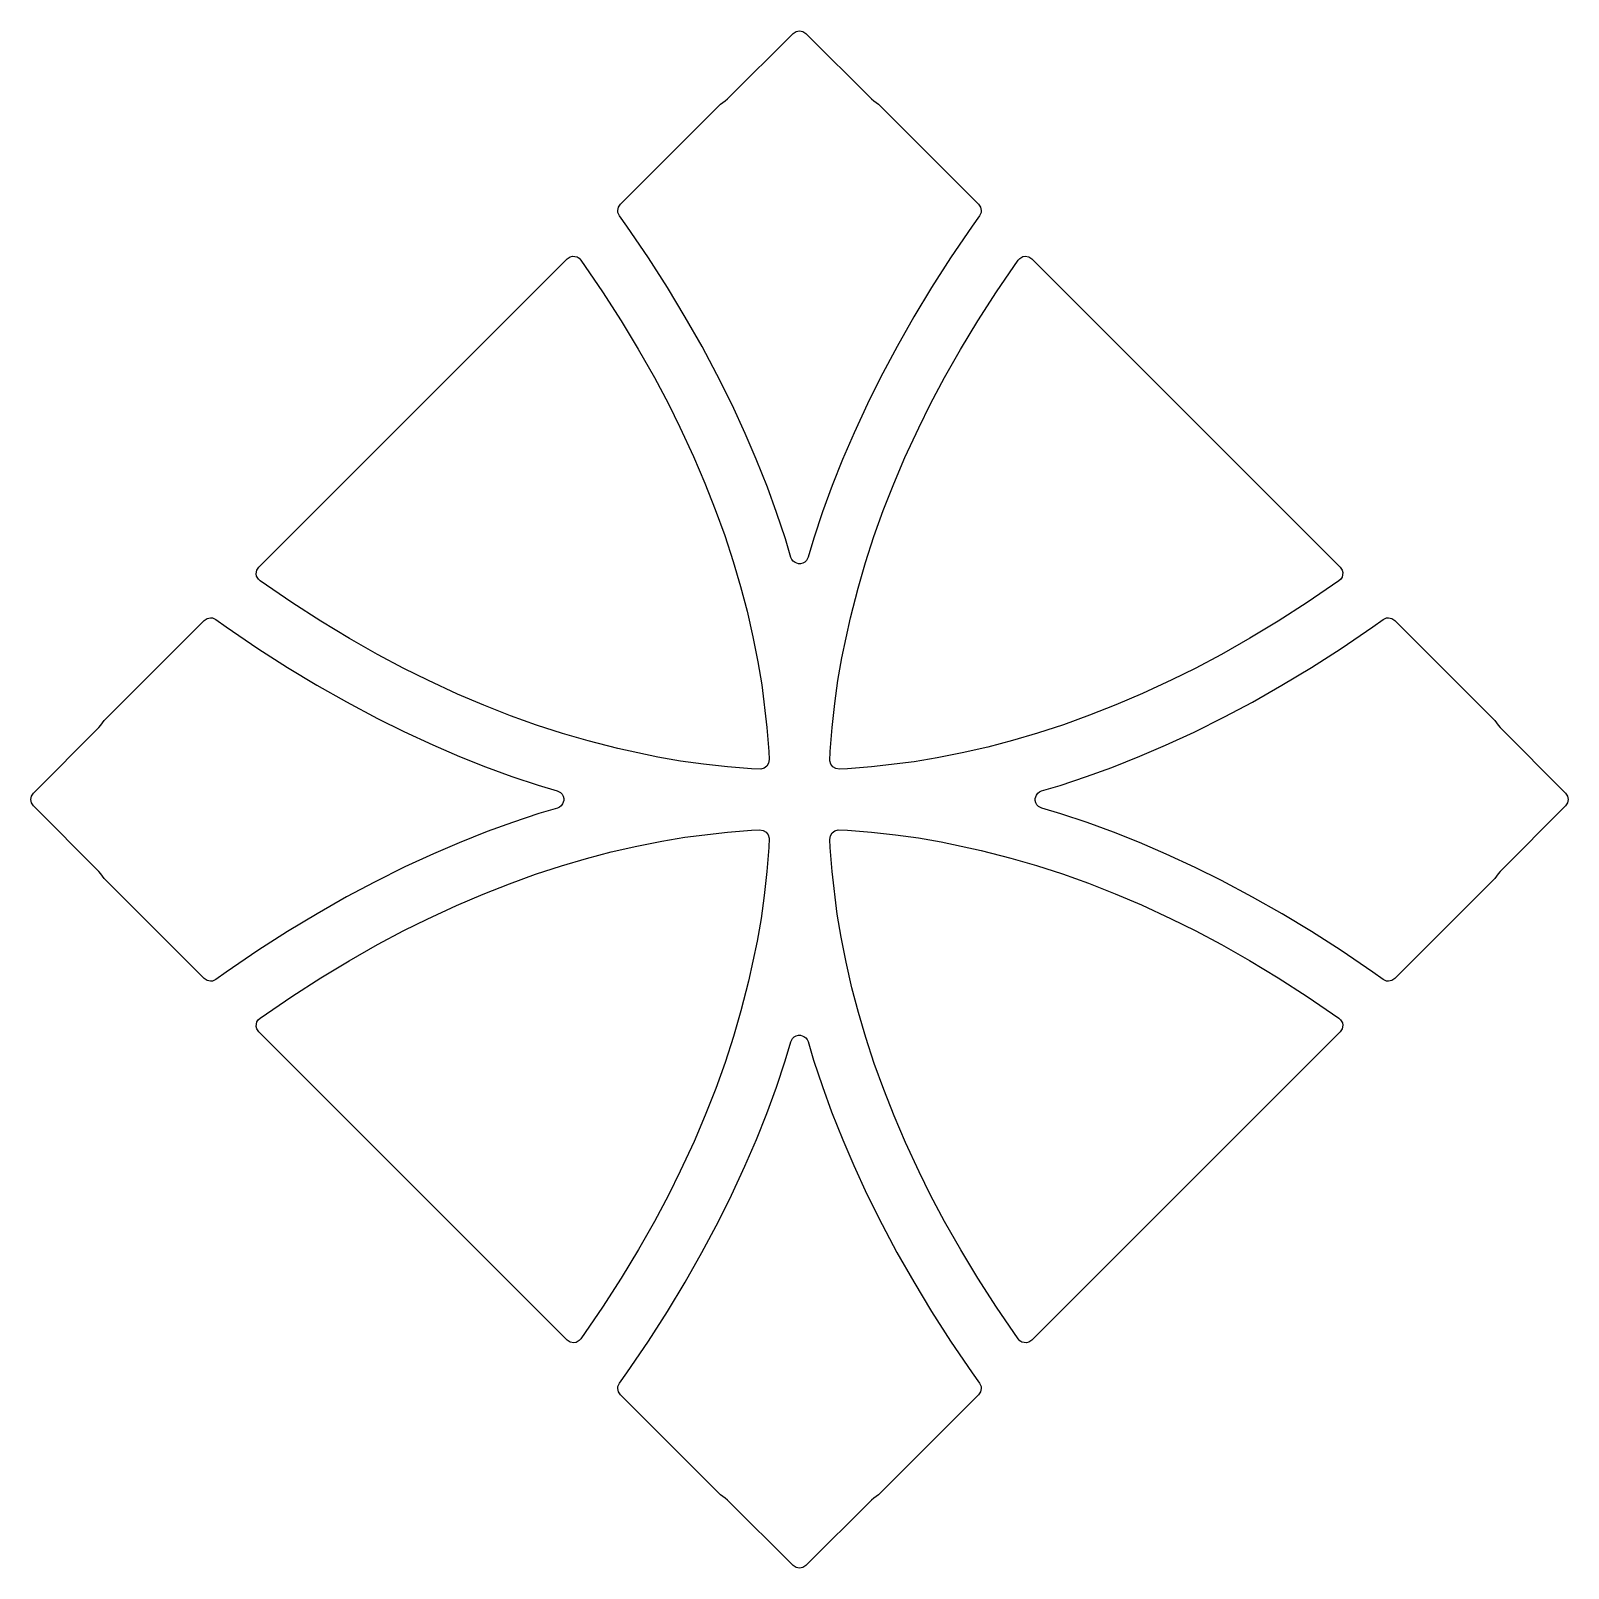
# Model space of a CAD drawing. Header units: millimetres. Extents: x 6.7 to 75.3, y 6.7 to 75.3.
import ezdxf

# ---------------------------------------------------------------- set-up
doc = ezdxf.new("R2010")
doc.units = ezdxf.units.MM

msp = doc.modelspace()

# ---------------------------------------------------------------- linework, layer by layer
at = {"layer": 'CUT'}
for points in [[(41.384474, 51.818777), (41.310653, 51.678249), (41.238464, 51.608617), (41.149582, 51.558715), (41.050966, 51.532925), (40.950666, 51.532925), (40.803069, 51.581794), (40.722588, 51.641651), (40.658848, 51.721196), (40.615999, 51.817213), (40.369579, 52.639294), (39.976617, 53.821421), (39.569336, 54.944893), (39.06739, 56.208297), (38.575007, 57.356006), (37.988368, 58.622997), (37.310922, 59.980063), (36.64535, 61.231759), (35.896489, 62.550616), (35.098115, 63.871867), (34.247524, 65.199159), (33.286225, 66.614346), (32.958641, 67.071866), (32.892444, 67.216202), (32.881593, 67.314304), (32.913622, 67.464811), (33.001498, 67.595071), (37.463785, 72.057358), (37.683801, 72.204923), (37.78535, 72.291824), (40.713675, 75.220149), (40.847301, 75.309436), (41, 75.339809), (41.152699, 75.309436), (41.286325, 75.220149), (44.21465, 72.291824), (44.3162, 72.204923), (44.536215, 72.057358), (48.998502, 67.595071), (49.086378, 67.464811), (49.118407, 67.314304), (49.107556, 67.216202), (49.041359, 67.071865), (48.713775, 66.614346), (47.7525, 65.199196), (46.901885, 63.871867), (46.10506, 62.553219), (45.355639, 61.233572), (44.624987, 59.856138), (44.033968, 58.667288), (43.436643, 57.382078), (42.924516, 56.188668), (42.464156, 55.029526), (42.031478, 53.844715), (41.640665, 52.670368)], [(39.641416, 42.780645), (39.618206, 42.626257), (39.541597, 42.495736), (39.421899, 42.403126), (39.274557, 42.361243), (38.849521, 42.375404), (37.780085, 42.458197), (36.717669, 42.573162), (35.677606, 42.718046), (34.676846, 42.888916), (32.880863, 43.274053), (31.553769, 43.613668), (30.4115, 43.947818), (29.258483, 44.323242), (28.094412, 44.740953), (26.904865, 45.208022), (25.725771, 45.711088), (24.396641, 46.326272), (23.326416, 46.858575), (22.150578, 47.484527), (20.898173, 48.195544), (19.61184, 48.97252), (18.320666, 49.799987), (16.910467, 50.761339), (16.827978, 50.835757), (16.751266, 50.97538), (16.733741, 51.083373), (16.761767, 51.241909), (16.8527, 51.378875), (30.620971, 65.147146), (30.758893, 65.238555), (30.86018, 65.264609), (30.966457, 65.26301), (31.068553, 65.233447), (31.159241, 65.178012), (31.233997, 65.098619), (32.200002, 63.679352), (33.033792, 62.378017), (33.798336, 61.112273), (34.515474, 59.84942), (35.141426, 58.67358), (35.660068, 57.63125), (36.267208, 56.324373), (36.776335, 55.134698), (37.239125, 53.960108), (37.657481, 52.799514), (38.037212, 51.638639), (38.367932, 50.514731), (38.656751, 49.414875), (38.919714, 48.269739), (39.141763, 47.144468), (39.310433, 46.116992), (39.541828, 44.219581), (39.624854, 43.147137)], [(42.780645, 42.358584), (42.626257, 42.381794), (42.495736, 42.458403), (42.403126, 42.578101), (42.361243, 42.725443), (42.375404, 43.150479), (42.458197, 44.219915), (42.573162, 45.282331), (42.718046, 46.322394), (42.888916, 47.323154), (43.274053, 49.119137), (43.613668, 50.446231), (43.947818, 51.5885), (44.323242, 52.741517), (44.740953, 53.905588), (45.208022, 55.095135), (45.711088, 56.274229), (46.326272, 57.603359), (46.858575, 58.673584), (47.484527, 59.849422), (48.195544, 61.101827), (48.97252, 62.38816), (49.799987, 63.679334), (50.761339, 65.089533), (50.835757, 65.172022), (50.97538, 65.248734), (51.083373, 65.266259), (51.241909, 65.238233), (51.378875, 65.1473), (65.147146, 51.379029), (65.238555, 51.241107), (65.264609, 51.13982), (65.26301, 51.033543), (65.233447, 50.931447), (65.178012, 50.840759), (65.098619, 50.766003), (63.679352, 49.799998), (62.378017, 48.966208), (61.112273, 48.201664), (59.84942, 47.484526), (58.67358, 46.858574), (57.63125, 46.339932), (56.324373, 45.732792), (55.134698, 45.223665), (53.960108, 44.760875), (52.799514, 44.342519), (51.638639, 43.962788), (50.514731, 43.632068), (49.414875, 43.343249), (48.269739, 43.080286), (47.144468, 42.858237), (46.116992, 42.689567), (44.219581, 42.458172), (43.147137, 42.375146)], [(30.181223, 41.384474), (30.321751, 41.310653), (30.391383, 41.238464), (30.441285, 41.149582), (30.467075, 41.050966), (30.467075, 40.950666), (30.418206, 40.803069), (30.358349, 40.722588), (30.278804, 40.658848), (30.182787, 40.615999), (29.360706, 40.369579), (28.178579, 39.976617), (27.055107, 39.569336), (25.791703, 39.06739), (24.643994, 38.575007), (23.377003, 37.988368), (22.019937, 37.310922), (20.768241, 36.64535), (19.449384, 35.896489), (18.128133, 35.098115), (16.800841, 34.247524), (15.385654, 33.286225), (14.928134, 32.958641), (14.783798, 32.892444), (14.685696, 32.881593), (14.535189, 32.913622), (14.404929, 33.001498), (9.942642, 37.463785), (9.795077, 37.683801), (9.708176, 37.78535), (6.779851, 40.713675), (6.690564, 40.847301), (6.660191, 41), (6.690564, 41.152699), (6.779851, 41.286325), (9.708176, 44.21465), (9.795077, 44.3162), (9.942642, 44.536215), (14.404929, 48.998502), (14.535189, 49.086378), (14.685696, 49.118407), (14.783798, 49.107556), (14.928135, 49.041359), (15.385654, 48.713775), (16.800804, 47.7525), (18.128133, 46.901885), (19.446781, 46.10506), (20.766428, 45.355639), (22.143862, 44.624987), (23.332712, 44.033968), (24.617922, 43.436643), (25.811332, 42.924516), (26.970474, 42.464156), (28.155285, 42.031478), (29.329632, 41.640665)], [(51.818777, 40.615526), (51.678249, 40.689347), (51.608617, 40.761536), (51.558715, 40.850418), (51.532925, 40.949034), (51.532925, 41.049334), (51.581794, 41.196931), (51.641651, 41.277412), (51.721196, 41.341152), (51.817213, 41.384001), (52.639294, 41.630421), (53.821421, 42.023383), (54.944893, 42.430664), (56.208297, 42.93261), (57.356006, 43.424993), (58.622997, 44.011632), (59.980063, 44.689078), (61.231759, 45.35465), (62.550616, 46.103511), (63.871867, 46.901885), (65.199159, 47.752476), (66.614346, 48.713775), (67.071866, 49.041359), (67.216202, 49.107556), (67.314304, 49.118407), (67.464811, 49.086378), (67.595071, 48.998502), (72.057358, 44.536215), (72.204923, 44.316199), (72.291824, 44.21465), (75.220149, 41.286325), (75.309436, 41.152699), (75.339809, 41), (75.309436, 40.847301), (75.220149, 40.713675), (72.291824, 37.78535), (72.204923, 37.6838), (72.057358, 37.463785), (67.595071, 33.001498), (67.464811, 32.913622), (67.314304, 32.881593), (67.216202, 32.892444), (67.071865, 32.958641), (66.614346, 33.286225), (65.199196, 34.2475), (63.871867, 35.098115), (62.553219, 35.89494), (61.233572, 36.644361), (59.856138, 37.375013), (58.667288, 37.966032), (57.382078, 38.563357), (56.188668, 39.075484), (55.029526, 39.535844), (53.844715, 39.968522), (52.670368, 40.359335)], [(39.219355, 39.641416), (39.373743, 39.618206), (39.504264, 39.541597), (39.596874, 39.421899), (39.638757, 39.274557), (39.624596, 38.849521), (39.541803, 37.780085), (39.426838, 36.717669), (39.281954, 35.677606), (39.111084, 34.676846), (38.725947, 32.880863), (38.386332, 31.553769), (38.052182, 30.4115), (37.676758, 29.258483), (37.259047, 28.094412), (36.791978, 26.904865), (36.288912, 25.725771), (35.673728, 24.396641), (35.141425, 23.326416), (34.515473, 22.150578), (33.804456, 20.898173), (33.02748, 19.61184), (32.200013, 18.320666), (31.238661, 16.910467), (31.164243, 16.827978), (31.02462, 16.751266), (30.916627, 16.733741), (30.758091, 16.761767), (30.621125, 16.8527), (16.852854, 30.620971), (16.761445, 30.758893), (16.735391, 30.86018), (16.73699, 30.966457), (16.766553, 31.068553), (16.821988, 31.159241), (16.901381, 31.233997), (18.320648, 32.200002), (19.621983, 33.033792), (20.887727, 33.798336), (22.15058, 34.515474), (23.32642, 35.141426), (24.36875, 35.660068), (25.675627, 36.267208), (26.865302, 36.776335), (28.039892, 37.239125), (29.200486, 37.657481), (30.361361, 38.037212), (31.485269, 38.367932), (32.585125, 38.656751), (33.730261, 38.919714), (34.855532, 39.141763), (35.883008, 39.310433), (37.780419, 39.541828), (38.852863, 39.624854)], [(42.358584, 39.219355), (42.381794, 39.373743), (42.458403, 39.504264), (42.578101, 39.596874), (42.725443, 39.638757), (43.150479, 39.624596), (44.219915, 39.541803), (45.282331, 39.426838), (46.322394, 39.281954), (47.323154, 39.111084), (49.119137, 38.725947), (50.446231, 38.386332), (51.5885, 38.052182), (52.741517, 37.676758), (53.905588, 37.259047), (55.095135, 36.791978), (56.274229, 36.288912), (57.603359, 35.673728), (58.673584, 35.141425), (59.849422, 34.515473), (61.101827, 33.804456), (62.38816, 33.02748), (63.679334, 32.200013), (65.089533, 31.238661), (65.172022, 31.164243), (65.248734, 31.02462), (65.266259, 30.916627), (65.238233, 30.758091), (65.1473, 30.621125), (51.379029, 16.852854), (51.241107, 16.761445), (51.13982, 16.735391), (51.033543, 16.73699), (50.931447, 16.766553), (50.840759, 16.821988), (50.766003, 16.901381), (49.799998, 18.320648), (48.966208, 19.621983), (48.201664, 20.887727), (47.484526, 22.15058), (46.858574, 23.32642), (46.339932, 24.36875), (45.732792, 25.675627), (45.223665, 26.865302), (44.760875, 28.039892), (44.342519, 29.200486), (43.962788, 30.361361), (43.632068, 31.485269), (43.343249, 32.585125), (43.080286, 33.730261), (42.858237, 34.855532), (42.689567, 35.883008), (42.458172, 37.780419), (42.375146, 38.852863)], [(40.615526, 30.181223), (40.689347, 30.321751), (40.761536, 30.391383), (40.850418, 30.441285), (40.949034, 30.467075), (41.049334, 30.467075), (41.196931, 30.418206), (41.277412, 30.358349), (41.341152, 30.278804), (41.384001, 30.182787), (41.630421, 29.360706), (42.023383, 28.178579), (42.430664, 27.055107), (42.93261, 25.791703), (43.424993, 24.643994), (44.011632, 23.377003), (44.689078, 22.019937), (45.35465, 20.768241), (46.103511, 19.449384), (46.901885, 18.128133), (47.752476, 16.800841), (48.713775, 15.385654), (49.041359, 14.928134), (49.107556, 14.783798), (49.118407, 14.685696), (49.086378, 14.535189), (48.998502, 14.404929), (44.536215, 9.942642), (44.316199, 9.795077), (44.21465, 9.708176), (41.286325, 6.779851), (41.152699, 6.690564), (41, 6.660191), (40.847301, 6.690564), (40.713675, 6.779851), (37.78535, 9.708176), (37.6838, 9.795077), (37.463785, 9.942642), (33.001498, 14.404929), (32.913622, 14.535189), (32.881593, 14.685696), (32.892444, 14.783798), (32.958641, 14.928135), (33.286225, 15.385654), (34.2475, 16.800804), (35.098115, 18.128133), (35.89494, 19.446781), (36.644361, 20.766428), (37.375013, 22.143862), (37.966032, 23.332712), (38.563357, 24.617922), (39.075484, 25.811332), (39.535844, 26.970474), (39.968522, 28.155285), (40.359335, 29.329632)]]:
    msp.add_lwpolyline(points, close=True, dxfattribs=at)

doc.saveas('drawing.dxf')
